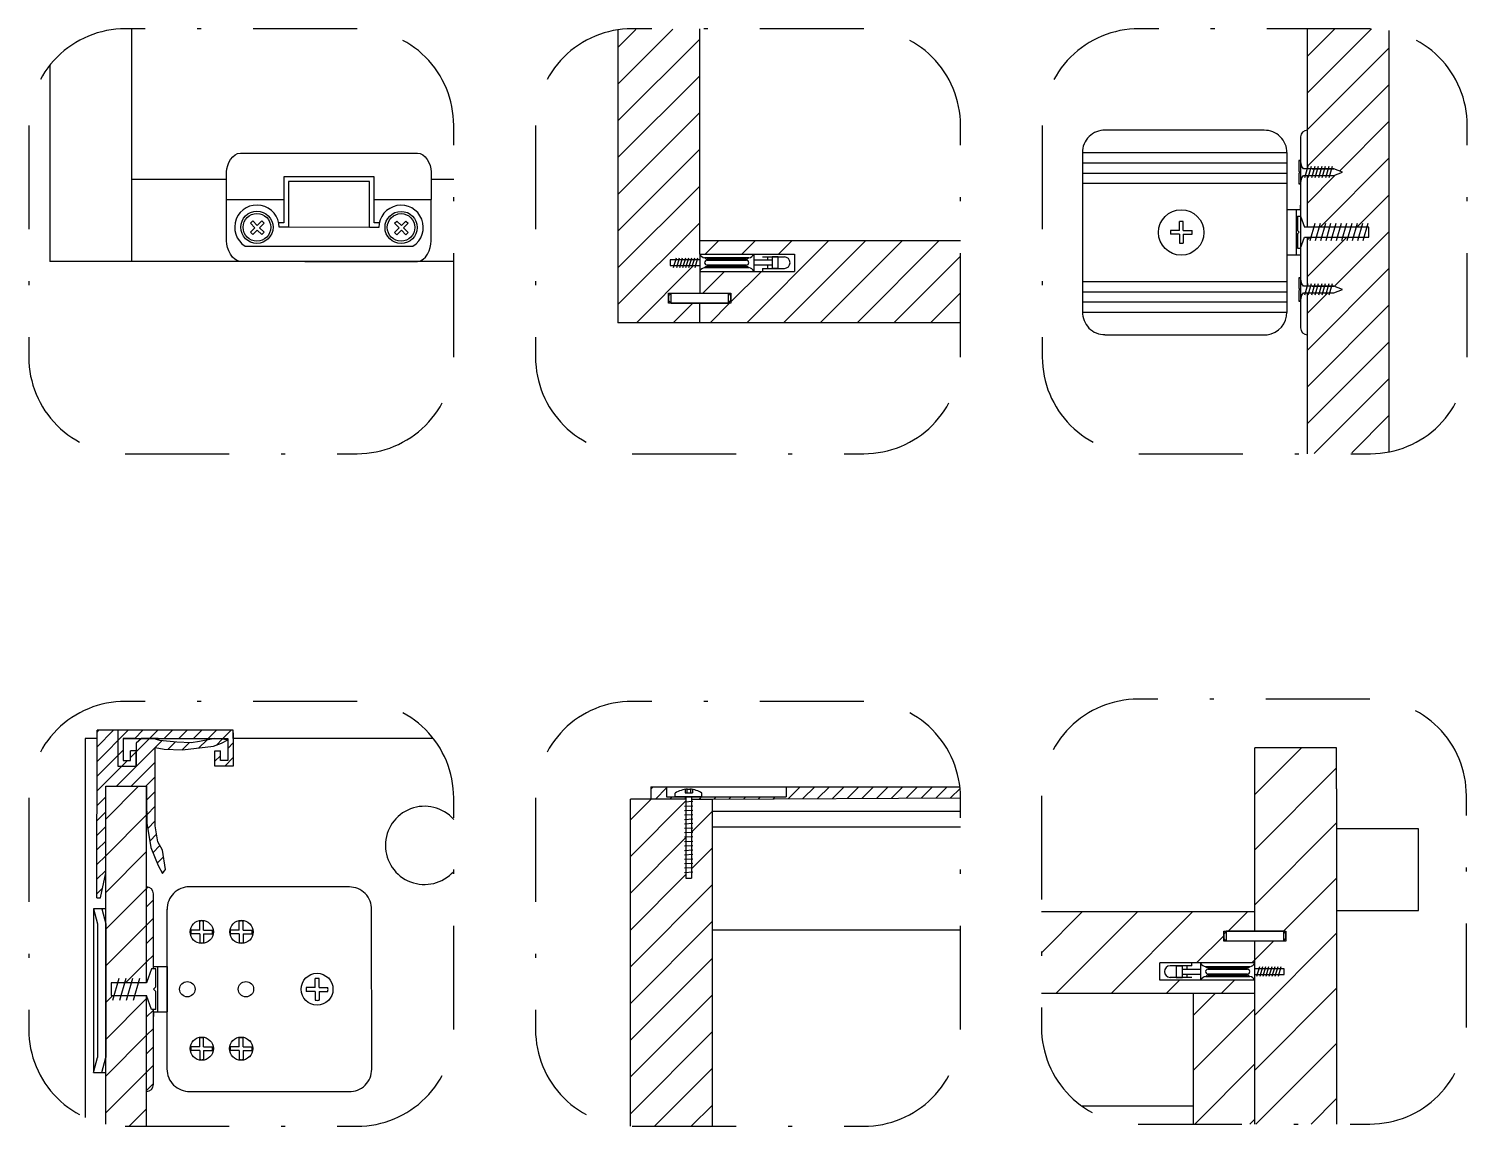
# Model space of a CAD drawing. Header units: millimetres. Extents: x 725 to 2544, y 1197 to 2001.
# Drawn here: x 724.51 to 759.66, y 1801.93 to 1828.75 of the extents above; entities that cross this region are included whole.
import ezdxf

# ---------------------------------------------------------------- set-up
doc = ezdxf.new("R2010")
doc.units = ezdxf.units.MM
doc.linetypes.add('DASHED', pattern=[0.75, 0.5, -0.25])
doc.linetypes.add('TRATTOPUNTO', pattern=[25.4, 12.7, -6.35, 0, -6.35])
for name, color, linetype in [('A-FURN', 1, 'Continuous'), ('A-SECT-FURN', 2, 'Continuous'), ('ARREDI', 1, 'Continuous'), ('ARREDI SEZIONATI', 2, 'Continuous'), ('TRATTEGGIO', 5, 'Continuous'), ('VITI E CERNIERE', 8, 'Continuous')]:
    doc.layers.add(name, color=color, linetype=linetype)
pattern_1 = [(45, (67.7411, 292.3355), (-0.4490128, 0.4490128), [])]

msp = doc.modelspace()

# ---------------------------------------------------------------- hatches: boundary and pattern name
at = {"layer": 'A-SECT-FURN'}
h = msp.add_hatch(dxfattribs=at)
h.set_pattern_fill('ANSI31', color=256, scale=0.2)
h.set_pattern_definition(pattern_1)
h.paths.add_polyline_path([(740.904, 1828.752), (738.904, 1828.726), (738.904, 1821.568), (740.904, 1821.568), (740.904, 1822.048), (740.144, 1822.048), (740.144, 1822.288), (740.904, 1822.288), (740.904, 1822.964), (740.184, 1822.964), (740.184, 1823.105), (740.904, 1823.105), (740.904, 1823.245)])
h.paths.add_polyline_path([(747.276, 1821.568), (747.276, 1823.568), (740.904, 1823.568), (740.904, 1823.245), (743.223, 1823.245), (743.223, 1822.823), (742.439, 1822.823), (740.904, 1822.823), (740.904, 1822.288), (741.664, 1822.288), (741.664, 1822.048), (740.904, 1822.048), (740.904, 1821.568)])
h = msp.add_hatch(dxfattribs=at)
h.set_pattern_fill('ANSI31', color=256, scale=0.2)
h.set_pattern_definition(pattern_1)
edge = h.paths.add_edge_path()
edge.add_arc((757.3, 1826.392), 2.36, 78.9152, 90)
edge.add_line((757.3, 1828.752), (755.754, 1828.752))
edge.add_line((755.754, 1828.752), (755.754, 1825.327))
edge.add_line((755.754, 1825.327), (756.401, 1825.327))
edge.add_line((756.401, 1825.327), (756.61, 1825.247))
edge.add_line((756.61, 1825.247), (756.401, 1825.166))
edge.add_line((756.401, 1825.166), (755.754, 1825.166))
edge.add_line((755.754, 1825.166), (755.754, 1823.904))
edge.add_line((755.754, 1823.904), (757.252, 1823.904))
edge.add_line((757.252, 1823.904), (757.252, 1823.66))
edge.add_line((757.252, 1823.66), (755.754, 1823.66))
edge.add_line((755.754, 1823.66), (755.754, 1822.463))
edge.add_line((755.754, 1822.463), (756.401, 1822.463))
edge.add_line((756.401, 1822.463), (756.61, 1822.383))
edge.add_line((756.61, 1822.383), (756.401, 1822.302))
edge.add_line((756.401, 1822.302), (755.754, 1822.302))
edge.add_line((755.754, 1822.302), (755.754, 1818.367))
edge.add_line((755.754, 1818.367), (757.754, 1818.411))
edge.add_line((757.754, 1818.411), (757.754, 1828.708))
h = msp.add_hatch(dxfattribs=at)
h.set_pattern_fill('ANSI31', color=256, scale=0.3)
h.set_pattern_definition([(45, (-3234.9557, 161.7643), (-0.6735192, 0.6735192), [])])
h.paths.add_polyline_path([(753.708, 1806.695), (754.468, 1806.695), (754.468, 1807.175), (749.256, 1807.175), (749.256, 1805.175), (754.468, 1805.175), (754.468, 1805.498), (752.149, 1805.498), (752.149, 1805.92), (752.933, 1805.92), (754.468, 1805.92), (754.468, 1806.455), (753.708, 1806.455)])
h.paths.add_polyline_path([(756.468, 1810.175), (756.468, 1811.175), (754.468, 1811.175), (754.468, 1806.695), (755.228, 1806.695), (755.228, 1806.455), (754.468, 1806.455), (754.468, 1805.778), (755.188, 1805.778), (755.188, 1805.638), (754.468, 1805.638), (754.468, 1805.498), (754.468, 1801.982), (756.468, 1801.982)])
h = msp.add_hatch(dxfattribs=at)
h.set_pattern_fill('ANSI31', color=256, scale=0.3)
h.set_pattern_definition([(45, (67.7411, 292.3355), (-0.6735192, 0.6735192), [])])
h.paths.add_polyline_path([(754.468, 1805.175), (752.968, 1805.175), (752.968, 1801.982), (754.468, 1801.982)])
at = {"layer": 'ARREDI SEZIONATI'}
h = msp.add_hatch(dxfattribs=at)
h.set_pattern_fill('ANSI31', color=256, scale=0.2)
h.set_pattern_definition([(45, (-2716.7146, -158.207), (-0.44901281, 0.44901281), [])])
edge = h.paths.add_edge_path()
edge.add_line((726.519, 1805.435), (727.386, 1805.435))
edge.add_line((727.386, 1805.435), (727.386, 1810.239))
edge.add_line((727.386, 1810.239), (726.386, 1810.239))
edge.add_line((726.386, 1810.239), (726.386, 1806.88))
edge.add_line((726.386, 1806.88), (726.388, 1806.872))
edge.add_line((726.388, 1806.872), (726.388, 1803.606))
edge.add_line((726.388, 1803.606), (726.388, 1801.978))
edge.add_arc((726.866, 1804.29), 2.36, 258.3045, 270)
edge.add_line((726.866, 1801.929), (727.386, 1801.929))
edge.add_line((727.386, 1801.929), (727.386, 1805.121))
edge.add_line((727.386, 1805.121), (726.519, 1805.121))
edge.add_line((726.519, 1805.121), (726.519, 1805.435))
h = msp.add_hatch(dxfattribs=at)
h.set_pattern_fill('ANSI31', color=256, scale=0.2)
h.set_pattern_definition([(45, (-2791.7351, -3.601), (-0.44901281, 0.44901281), [])])
h.paths.add_polyline_path([(741.208, 1809.926), (740.701, 1809.926), (740.701, 1808.64), (740.701, 1808.242), (740.701, 1807.991), (740.568, 1807.991), (740.568, 1808.235), (740.568, 1808.783), (740.568, 1809.926), (739.208, 1809.926), (739.208, 1801.93, 0.004513), (739.251, 1801.929), (741.208, 1801.929)])
at = {"layer": 'VITI E CERNIERE'}
h = msp.add_hatch(dxfattribs=at)
h.set_pattern_fill('ANSI31', color=256, scale=0.08)
h.set_pattern_definition([(45, (-2716.71458, -158.207), (-0.179605122, 0.179605122), [])])
h.paths.add_polyline_path([(727.595, 1811.187), (727.819, 1811.147), (728.261, 1811.125), (729.019, 1811.219), (729.213, 1811.291), (729.37, 1811.369), (729.055, 1811.406), (728.68, 1811.333), (728.479, 1811.303), (728.127, 1811.32), (727.706, 1811.354), (727.547, 1811.406), (727.262, 1811.406), (727.13, 1811.288), (727.13, 1810.731), (726.68, 1810.731), (726.68, 1811.544), (726.68, 1811.606), (726.175, 1811.606), (726.173, 1807.512), (726.262, 1807.512), (726.386, 1808.123), (726.386, 1810.239), (727.386, 1810.239), (727.386, 1809.935), (727.392, 1809.337), (727.487, 1808.739), (727.665, 1808.298), (727.773, 1808.105), (727.85, 1808.201), (727.775, 1808.68), (727.658, 1808.884), (727.594, 1809.275), (727.599, 1809.863)])
h.paths.add_polyline_path([(729.505, 1811.606), (726.68, 1811.606), (726.68, 1811.544), (726.68, 1810.731), (727.13, 1810.731), (727.13, 1811.105), (726.995, 1811.105), (726.995, 1810.866), (726.815, 1810.866), (726.815, 1811.406), (727.13, 1811.406), (729.37, 1811.406), (729.37, 1810.866), (729.19, 1810.866), (729.19, 1811.105), (729.055, 1811.105), (729.055, 1810.731), (729.505, 1810.731), (729.505, 1811.542)])
h = msp.add_hatch(dxfattribs=at)
h.set_pattern_fill('ANSI31', color=256, scale=0.08)
h.set_pattern_definition([(45, (-2691.9451, -178.17562), (-0.179605122, 0.179605122), [])])
h.paths.add_polyline_path([(740.093, 1810.226), (739.708, 1810.226), (739.708, 1809.926), (740.093, 1809.926), (740.093, 1809.976)])
h.paths.add_polyline_path([(743.019, 1809.976), (740.701, 1809.976), (740.701, 1809.926), (741.208, 1809.926), (747.276, 1809.954, 0.028927), (747.26, 1810.226), (743.019, 1810.226)])
h.paths.add_polyline_path([(740.568, 1809.976), (740.093, 1809.976), (740.093, 1809.926), (740.568, 1809.926)])
h = msp.add_hatch(dxfattribs=at)
h.set_pattern_fill('ANSI31', color=256, scale=0.1)
h.set_pattern_definition([(45, (-2716.7146, -158.207), (-0.224506403, 0.224506403), [])])
h.paths.add_polyline_path([(727.386, 1805.435), (727.507, 1805.778), (727.552, 1805.778), (727.552, 1807.611, 0.414214), (727.386, 1807.778)])
h.paths.add_polyline_path([(727.386, 1802.778, 0.414214), (727.552, 1802.945), (727.552, 1804.778), (727.507, 1804.778), (727.386, 1805.121)])

# ---------------------------------------------------------------- linework, layer by layer
at = {"layer": 'A-FURN'}
for p, q in [((725.023, 1827.866), (725.023, 1823.068)), ((729.342, 1825.068), (727.023, 1825.068)), ((734.891, 1825.068), (734.342, 1825.068)), ((734.891, 1823.068), (725.023, 1823.068)), ((758.468, 1809.2), (756.468, 1809.2)), ((758.468, 1807.2), (758.468, 1809.2)), ((756.468, 1807.2), (758.468, 1807.2)), ((750.241, 1802.424), (752.968, 1802.424))]:
    msp.add_line(p, q, dxfattribs=at)
for points in [[(727.023, 1823.548), (727.023, 1828.752)], [(727.023, 1823.068), (727.023, 1823.548)]]:
    msp.add_lwpolyline(points, dxfattribs=at)
at = {"layer": 'A-SECT-FURN'}
for p, q in [((738.904, 1828.726), (738.904, 1821.568)), ((755.754, 1825.327), (755.754, 1828.752)), ((757.754, 1818.411), (757.754, 1828.708)), ((755.754, 1823.904), (755.754, 1825.166)), ((747.276, 1823.568), (740.904, 1823.568)), ((755.754, 1822.463), (755.754, 1823.66)), ((755.754, 1818.367), (755.754, 1822.302)), ((747.276, 1821.568), (738.904, 1821.568)), ((754.468, 1806.695), (754.468, 1811.175)), ((756.468, 1811.175), (754.468, 1811.175)), ((756.468, 1810.175), (756.468, 1811.175)), ((726.386, 1810.239), (727.386, 1810.239)), ((756.468, 1810.175), (756.468, 1801.982)), ((749.256, 1807.175), (754.468, 1807.175)), ((754.468, 1805.175), (749.256, 1805.175)), ((752.968, 1801.982), (752.968, 1805.175)), ((754.468, 1801.982), (754.468, 1805.498)), ((754.468, 1801.982), (754.468, 1804.875))]:
    msp.add_line(p, q, dxfattribs=at)
for points in [[(740.904, 1823.245), (740.904, 1828.752)], [(740.904, 1821.568), (740.904, 1822.048)]]:
    msp.add_lwpolyline(points, dxfattribs=at)
at = {"layer": 'ARREDI'}
for p, q in [((726.175, 1811.406), (725.886, 1811.406)), ((725.886, 1811.406), (725.886, 1803.706)), ((734.392, 1811.406), (729.505, 1811.406)), ((725.886, 1803.706), (725.886, 1802.143))]:
    msp.add_line(p, q, dxfattribs=at)
msp.add_arc((734.177, 1808.793), 0.955, 41.6491, 318.3509, dxfattribs=at)
msp.add_arc((734.177, 1808.793), 0.955, 41.6491, 318.3509, dxfattribs=at)
at = {"layer": 'ARREDI SEZIONATI'}
for p, q in [((740.904, 1822.823), (740.904, 1822.288)), ((726.386, 1801.979), (726.386, 1810.239)), ((727.386, 1805.435), (727.386, 1810.239)), ((739.208, 1801.93), (739.208, 1809.926)), ((740.568, 1809.926), (739.208, 1809.926)), ((740.701, 1809.926), (741.208, 1809.926)), ((741.208, 1809.926), (741.208, 1801.929)), ((741.208, 1809.926), (741.208, 1807.926)), ((754.468, 1805.92), (754.468, 1806.455)), ((727.386, 1801.929), (727.386, 1805.121)), ((739.251, 1801.929), (741.208, 1801.929))]:
    msp.add_line(p, q, dxfattribs=at)
at = {"layer": 'TRATTEGGIO', "linetype": 'TRATTOPUNTO', "ltscale": 0.2}
for points in [[(726.866, 1818.367), (732.531, 1818.367, 0.414214), (734.891, 1820.727), (734.891, 1826.392, 0.414214), (732.531, 1828.752), (726.866, 1828.752, 0.414214), (724.506, 1826.392), (724.506, 1820.727, 0.414214)], [(739.251, 1818.367), (744.915, 1818.367, 0.414214), (747.276, 1820.727), (747.276, 1826.392, 0.414214), (744.915, 1828.752), (739.251, 1828.752, 0.414214), (736.891, 1826.392), (736.891, 1820.727, 0.414214)], [(751.636, 1818.367), (757.3, 1818.367, 0.414214), (759.66, 1820.727), (759.66, 1826.392, 0.414214), (757.3, 1828.752), (751.636, 1828.752, 0.414214), (749.276, 1826.392), (749.276, 1820.727, 0.414214)], [(726.866, 1801.929), (732.531, 1801.929, 0.414214), (734.891, 1804.29), (734.891, 1809.954, 0.414214), (732.531, 1812.314), (726.866, 1812.314, 0.414214), (724.506, 1809.954), (724.506, 1804.29, 0.414214)], [(739.251, 1801.929), (744.915, 1801.929, 0.414214), (747.276, 1804.29), (747.276, 1809.954, 0.414214), (744.915, 1812.314), (739.251, 1812.314, 0.414214), (736.891, 1809.954), (736.891, 1804.29, 0.414214)], [(751.616, 1801.982), (757.28, 1801.982, 0.414214), (759.64, 1804.343), (759.64, 1810.007, 0.414214), (757.28, 1812.367), (751.616, 1812.367, 0.414214), (749.256, 1810.007), (749.256, 1804.343, 0.414214)]]:
    msp.add_lwpolyline(points, format="xyb", close=True, dxfattribs=at)
at = {"layer": 'VITI E CERNIERE'}
for p, q in [((754.697, 1826.271), (750.79, 1826.275)), ((754.697, 1826.271), (751.554, 1826.275)), ((755.754, 1826.275), (755.754, 1826.275)), ((755.754, 1825.327), (755.754, 1826.275)), ((755.587, 1826.108), (755.587, 1821.442)), ((729.679, 1825.713), (734.006, 1825.713)), ((750.255, 1825.733), (750.258, 1821.825)), ((750.255, 1825.725), (755.255, 1825.725)), ((755.255, 1825.729), (755.253, 1821.821)), ((755.255, 1825.725), (755.253, 1821.821)), ((729.342, 1824.583), (729.342, 1825.257)), ((734.342, 1825.257), (734.342, 1824.583)), ((750.255, 1825.475), (755.255, 1825.475)), ((750.255, 1825.225), (755.255, 1825.225)), ((750.255, 1825.225), (755.255, 1825.225)), ((755.546, 1825.275), (755.574, 1825.247)), ((755.574, 1825.247), (755.546, 1825.218)), ((755.763, 1825.384), (755.683, 1825.109)), ((755.848, 1825.384), (755.768, 1825.109)), ((755.934, 1825.384), (755.854, 1825.109)), ((755.872, 1825.327), (756.401, 1825.327)), ((756.019, 1825.384), (755.939, 1825.109)), ((756.105, 1825.384), (756.025, 1825.109)), ((756.19, 1825.384), (756.11, 1825.109)), ((756.276, 1825.384), (756.196, 1825.109)), ((756.361, 1825.384), (756.281, 1825.109)), ((750.255, 1824.975), (755.255, 1824.975)), ((755.754, 1823.904), (755.754, 1825.166)), ((755.87, 1825.166), (756.401, 1825.166)), ((729.342, 1823.571), (729.342, 1824.583)), ((729.342, 1824.583), (730.739, 1824.583)), ((732.95, 1824.583), (734.342, 1824.583)), ((734.342, 1823.571), (734.342, 1824.583)), ((755.587, 1824.331), (755.254, 1824.331)), ((755.476, 1824.331), (755.476, 1823.22)), ((755.509, 1824.171), (755.587, 1824.171)), ((755.587, 1824.331), (755.587, 1824.442)), ((755.587, 1824.171), (755.682, 1823.904)), ((729.923, 1824.001), (729.979, 1824.056)), ((730.034, 1823.889), (729.923, 1824.001)), ((729.923, 1823.778), (730.034, 1823.889)), ((729.979, 1824.056), (730.09, 1823.945)), ((730.09, 1823.834), (729.979, 1823.723)), ((730.09, 1823.945), (730.201, 1824.056)), ((730.201, 1823.723), (730.09, 1823.834)), ((730.257, 1824.001), (730.145, 1823.889)), ((730.145, 1823.889), (730.257, 1823.778)), ((730.201, 1824.056), (730.257, 1824.001)), ((733.062, 1823.897), (730.626, 1823.9)), ((733.446, 1823.998), (733.501, 1824.053)), ((733.557, 1823.886), (733.446, 1823.998)), ((733.446, 1823.775), (733.557, 1823.886)), ((733.501, 1824.053), (733.613, 1823.942)), ((733.613, 1823.831), (733.501, 1823.72)), ((733.613, 1823.942), (733.724, 1824.053)), ((733.724, 1823.72), (733.613, 1823.831)), ((733.779, 1823.998), (733.668, 1823.886)), ((733.668, 1823.886), (733.779, 1823.775)), ((733.724, 1824.053), (733.779, 1823.998)), ((755.509, 1823.825), (755.552, 1823.782)), ((755.933, 1823.99), (755.812, 1823.573)), ((756.063, 1823.99), (755.941, 1823.573)), ((756.193, 1823.99), (756.071, 1823.573)), ((756.322, 1823.99), (756.201, 1823.573)), ((756.452, 1823.99), (756.331, 1823.573)), ((756.582, 1823.99), (756.461, 1823.573)), ((756.712, 1823.99), (756.59, 1823.573)), ((756.842, 1823.99), (756.72, 1823.573)), ((756.971, 1823.99), (756.85, 1823.573)), ((757.101, 1823.99), (756.98, 1823.573)), ((757.231, 1823.99), (757.11, 1823.573)), ((757.252, 1823.66), (757.252, 1823.904)), ((729.979, 1823.723), (729.923, 1823.778)), ((730.257, 1823.778), (730.201, 1823.723)), ((733.501, 1823.72), (733.446, 1823.775)), ((733.779, 1823.775), (733.724, 1823.72)), ((755.552, 1823.782), (755.509, 1823.738)), ((755.587, 1823.392), (755.682, 1823.66)), ((755.754, 1822.463), (755.754, 1823.66)), ((729.793, 1823.439), (733.895, 1823.439)), ((740.184, 1823.105), (740.184, 1822.964)), ((740.266, 1822.915), (740.336, 1823.155)), ((740.341, 1822.915), (740.411, 1823.155)), ((740.416, 1822.915), (740.485, 1823.155)), ((740.49, 1822.915), (740.56, 1823.155)), ((740.565, 1822.915), (740.635, 1823.155)), ((740.64, 1822.915), (740.709, 1823.155)), ((740.714, 1822.915), (740.784, 1823.155)), ((740.789, 1822.915), (740.859, 1823.155)), ((740.904, 1823.245), (740.904, 1822.825)), ((740.904, 1823.245), (743.223, 1823.245)), ((742.104, 1823.155), (741.024, 1823.155)), ((742.044, 1823.125), (741.084, 1823.125)), ((742.224, 1823.245), (742.224, 1822.825)), ((742.439, 1823.175), (742.972, 1823.175)), ((742.556, 1823.175), (742.556, 1823.095)), ((742.824, 1823.175), (742.674, 1823.175)), ((742.674, 1823.175), (742.674, 1822.895)), ((742.824, 1822.895), (742.824, 1823.175)), ((743.223, 1823.245), (743.223, 1822.823)), ((755.587, 1823.22), (755.254, 1823.22)), ((755.509, 1823.392), (755.587, 1823.392)), ((755.587, 1823.22), (755.587, 1823.108)), ((731.253, 1823.068), (729.679, 1823.068)), ((731.253, 1823.068), (732.432, 1823.068)), ((732.432, 1823.068), (734.006, 1823.068)), ((740.904, 1822.823), (742.439, 1822.823)), ((741.024, 1823.035), (741.024, 1823.035)), ((741.024, 1822.915), (742.104, 1822.915)), ((741.024, 1822.915), (741.024, 1822.915)), ((741.084, 1823.095), (742.044, 1823.095)), ((742.044, 1822.975), (741.084, 1822.975)), ((742.044, 1822.945), (741.084, 1822.945)), ((742.104, 1823.035), (742.104, 1823.035)), ((742.104, 1822.915), (742.104, 1822.915)), ((742.674, 1823.095), (742.224, 1823.095)), ((742.674, 1822.975), (742.224, 1822.975)), ((742.439, 1822.895), (742.439, 1822.823)), ((742.439, 1822.895), (742.972, 1822.895)), ((742.439, 1822.823), (743.223, 1822.823)), ((742.556, 1822.975), (742.556, 1822.895)), ((742.824, 1822.895), (742.674, 1822.895)), ((750.255, 1822.575), (755.255, 1822.575)), ((755.546, 1822.411), (755.574, 1822.383)), ((755.763, 1822.52), (755.683, 1822.245)), ((755.848, 1822.52), (755.768, 1822.245)), ((755.934, 1822.52), (755.854, 1822.245)), ((755.872, 1822.463), (756.401, 1822.463)), ((756.019, 1822.52), (755.939, 1822.245)), ((756.105, 1822.52), (756.025, 1822.245)), ((756.19, 1822.52), (756.11, 1822.245)), ((756.276, 1822.52), (756.196, 1822.245)), ((756.361, 1822.52), (756.281, 1822.245)), ((740.204, 1822.288), (740.144, 1822.228)), ((740.144, 1822.228), (740.144, 1822.108)), ((740.204, 1822.048), (740.144, 1822.108)), ((740.204, 1822.048), (740.204, 1822.288)), ((740.204, 1822.288), (741.604, 1822.288)), ((740.204, 1822.048), (741.604, 1822.048)), ((741.604, 1822.288), (741.664, 1822.228)), ((741.604, 1822.048), (741.604, 1822.288)), ((741.604, 1822.048), (741.664, 1822.108)), ((741.664, 1822.108), (741.664, 1822.228)), ((750.255, 1822.325), (755.255, 1822.325)), ((750.255, 1822.075), (755.255, 1822.075)), ((750.255, 1822.075), (755.255, 1822.075)), ((755.574, 1822.383), (755.546, 1822.354)), ((755.754, 1821.275), (755.754, 1822.302)), ((755.87, 1822.302), (756.401, 1822.302)), ((750.255, 1821.825), (755.255, 1821.825)), ((750.8, 1821.275), (754.772, 1821.275)), ((755.754, 1821.275), (755.754, 1821.275)), ((726.173, 1807.512), (726.175, 1811.606)), ((729.505, 1811.606), (726.175, 1811.606)), ((726.68, 1811.606), (726.68, 1810.731)), ((726.68, 1811.606), (726.68, 1810.731)), ((726.68, 1811.544), (726.68, 1810.731)), ((729.505, 1811.406), (729.505, 1811.606)), ((729.505, 1811.542), (729.505, 1810.73)), ((726.815, 1811.406), (729.37, 1811.406)), ((727.13, 1811.406), (726.815, 1811.406)), ((726.815, 1811.406), (726.815, 1810.866)), ((727.262, 1811.406), (727.13, 1811.288)), ((727.13, 1811.288), (727.13, 1810.731)), ((727.666, 1811.406), (727.262, 1811.406)), ((727.706, 1811.354), (727.547, 1811.406)), ((727.599, 1809.863), (727.595, 1811.187)), ((727.595, 1811.187), (727.819, 1811.147)), ((728.127, 1811.32), (727.706, 1811.354)), ((727.819, 1811.147), (728.261, 1811.125)), ((728.479, 1811.303), (728.127, 1811.32)), ((728.261, 1811.125), (729.019, 1811.219)), ((728.68, 1811.333), (728.479, 1811.303)), ((729.055, 1811.406), (728.68, 1811.333)), ((729.019, 1811.219), (729.213, 1811.291)), ((729.37, 1811.369), (729.055, 1811.406)), ((729.055, 1811.406), (729.37, 1811.406)), ((729.213, 1811.291), (729.37, 1811.369)), ((729.37, 1811.406), (729.37, 1810.866)), ((726.815, 1810.866), (726.995, 1810.866)), ((726.995, 1810.866), (726.995, 1811.105)), ((727.13, 1811.105), (726.995, 1811.105)), ((727.13, 1810.731), (727.13, 1811.105)), ((727.13, 1810.731), (727.13, 1811.105)), ((729.055, 1810.731), (729.055, 1811.105)), ((729.055, 1811.105), (729.19, 1811.105)), ((729.19, 1810.866), (729.19, 1811.105)), ((729.37, 1810.866), (729.19, 1810.866)), ((726.68, 1810.731), (727.13, 1810.731)), ((726.68, 1810.731), (727.13, 1810.731)), ((726.68, 1810.731), (727.13, 1810.731)), ((729.505, 1810.731), (729.055, 1810.731)), ((726.386, 1808.123), (726.386, 1810.239)), ((726.386, 1810.239), (727.386, 1810.239)), ((727.386, 1810.239), (727.386, 1809.935)), ((739.708, 1810.226), (747.26, 1810.226)), ((739.708, 1810.226), (739.708, 1809.926)), ((740.093, 1810.226), (740.093, 1809.976)), ((743.019, 1810.226), (743.019, 1809.976)), ((727.386, 1809.935), (727.392, 1809.337)), ((727.594, 1809.275), (727.599, 1809.863)), ((740.093, 1809.976), (743.019, 1809.976)), ((740.958, 1809.976), (740.305, 1809.976)), ((740.735, 1809.863), (740.534, 1809.852)), ((740.735, 1809.755), (740.534, 1809.745)), ((740.568, 1809.976), (740.568, 1808.64)), ((740.701, 1809.976), (740.701, 1808.64)), ((741.208, 1809.926), (747.276, 1809.954)), ((740.735, 1809.647), (740.534, 1809.637)), ((740.735, 1809.539), (740.534, 1809.529)), ((740.735, 1809.431), (740.534, 1809.421)), ((740.735, 1809.431), (740.534, 1809.421)), ((747.276, 1809.625), (741.208, 1809.625)), ((727.392, 1809.337), (727.487, 1808.739)), ((727.658, 1808.884), (727.594, 1809.275)), ((740.735, 1809.324), (740.534, 1809.313)), ((740.735, 1809.216), (740.534, 1809.205)), ((740.735, 1809.108), (740.534, 1809.098)), ((741.208, 1809.25), (747.276, 1809.25)), ((727.487, 1808.739), (727.665, 1808.298)), ((727.775, 1808.68), (727.658, 1808.884)), ((740.735, 1809), (740.534, 1808.99)), ((740.735, 1808.892), (740.534, 1808.882)), ((740.735, 1808.785), (740.534, 1808.774)), ((740.568, 1808.783), (740.568, 1808.235)), ((740.701, 1808.783), (740.701, 1808.242)), ((727.85, 1808.201), (727.775, 1808.68)), ((740.735, 1808.675), (740.534, 1808.664)), ((740.735, 1808.567), (740.534, 1808.557)), ((740.735, 1808.459), (740.534, 1808.449)), ((740.735, 1808.351), (740.534, 1808.341)), ((726.262, 1807.512), (726.386, 1808.123)), ((727.665, 1808.298), (727.773, 1808.105)), ((727.773, 1808.105), (727.85, 1808.201)), ((740.735, 1808.244), (740.534, 1808.233)), ((740.735, 1808.244), (740.534, 1808.233)), ((740.735, 1808.136), (740.534, 1808.125)), ((740.568, 1808.235), (740.568, 1807.991)), ((740.568, 1807.991), (740.701, 1807.991)), ((740.701, 1808.242), (740.701, 1807.991)), ((727.386, 1807.778), (727.386, 1807.778)), ((732.343, 1807.778), (728.368, 1807.778)), ((726.173, 1807.512), (726.262, 1807.512)), ((727.552, 1805.778), (727.552, 1807.611)), ((726.388, 1807.239), (726.09, 1807.239)), ((726.09, 1807.239), (726.188, 1806.872)), ((726.09, 1807.239), (726.09, 1803.239)), ((726.29, 1807.239), (726.388, 1806.872)), ((727.885, 1803.325), (727.887, 1807.231)), ((727.885, 1803.321), (727.887, 1807.231)), ((732.888, 1803.317), (732.886, 1807.228)), ((726.188, 1806.872), (726.188, 1803.606)), ((726.388, 1806.872), (726.388, 1803.606)), ((726.388, 1806.872), (726.388, 1803.606)), ((741.208, 1806.726), (747.276, 1806.726)), ((753.768, 1806.695), (753.708, 1806.635)), ((753.708, 1806.635), (753.708, 1806.515)), ((753.768, 1806.695), (753.768, 1806.455)), ((755.168, 1806.695), (753.768, 1806.695)), ((755.168, 1806.695), (755.228, 1806.635)), ((755.168, 1806.695), (755.168, 1806.455)), ((755.228, 1806.515), (755.228, 1806.635)), ((753.768, 1806.455), (753.708, 1806.515)), ((755.168, 1806.455), (753.768, 1806.455)), ((755.168, 1806.455), (755.228, 1806.515)), ((727.552, 1805.834), (727.552, 1805.945)), ((752.933, 1805.92), (752.149, 1805.92)), ((752.149, 1805.498), (752.149, 1805.92)), ((752.933, 1805.848), (752.933, 1805.92)), ((754.468, 1805.92), (752.933, 1805.92)), ((753.148, 1805.498), (753.148, 1805.918)), ((754.468, 1805.498), (754.468, 1805.918)), ((726.563, 1805.01), (726.719, 1805.546)), ((726.73, 1805.01), (726.886, 1805.546)), ((726.897, 1805.01), (727.052, 1805.546)), ((727.063, 1805.01), (727.219, 1805.546)), ((727.507, 1805.778), (727.386, 1805.435)), ((727.608, 1805.778), (727.507, 1805.778)), ((727.552, 1805.834), (727.886, 1805.834)), ((727.663, 1804.723), (727.663, 1805.834)), ((727.886, 1805.834), (727.886, 1804.723)), ((752.933, 1805.848), (752.4, 1805.848)), ((752.933, 1805.568), (752.4, 1805.568)), ((752.548, 1805.848), (752.548, 1805.568)), ((752.548, 1805.848), (752.698, 1805.848)), ((752.548, 1805.568), (752.698, 1805.568)), ((752.698, 1805.568), (752.698, 1805.848)), ((752.698, 1805.768), (753.148, 1805.768)), ((752.698, 1805.648), (753.148, 1805.648)), ((752.816, 1805.768), (752.816, 1805.848)), ((752.816, 1805.568), (752.816, 1805.648)), ((754.348, 1805.828), (753.268, 1805.828)), ((753.268, 1805.828), (753.268, 1805.828)), ((753.268, 1805.708), (753.268, 1805.708)), ((753.268, 1805.588), (754.348, 1805.588)), ((753.328, 1805.798), (754.288, 1805.798)), ((753.328, 1805.768), (754.288, 1805.768)), ((754.288, 1805.648), (753.328, 1805.648)), ((753.328, 1805.618), (754.288, 1805.618)), ((754.348, 1805.828), (754.348, 1805.828)), ((754.348, 1805.708), (754.348, 1805.708)), ((754.583, 1805.828), (754.514, 1805.588)), ((754.658, 1805.828), (754.588, 1805.588)), ((754.733, 1805.828), (754.663, 1805.588)), ((754.807, 1805.828), (754.737, 1805.588)), ((754.882, 1805.828), (754.812, 1805.588)), ((754.956, 1805.828), (754.887, 1805.588)), ((755.031, 1805.828), (754.961, 1805.588)), ((755.106, 1805.828), (755.036, 1805.588)), ((755.188, 1805.638), (755.188, 1805.778)), ((726.519, 1805.435), (726.519, 1805.121)), ((727.552, 1805.278), (727.608, 1805.334)), ((727.608, 1805.223), (727.552, 1805.278)), ((754.468, 1805.498), (752.149, 1805.498)), ((727.507, 1804.778), (727.386, 1805.121)), ((727.608, 1804.778), (727.507, 1804.778)), ((727.552, 1802.945), (727.552, 1804.778)), ((727.552, 1804.723), (727.886, 1804.723)), ((727.552, 1804.723), (727.552, 1804.611)), ((726.09, 1803.239), (726.188, 1803.606)), ((726.29, 1803.239), (726.388, 1803.606)), ((726.09, 1803.239), (726.388, 1803.239)), ((727.386, 1802.778), (727.386, 1802.778)), ((728.443, 1802.778), (732.353, 1802.775))]:
    msp.add_line(p, q, dxfattribs=at)
at = {"layer": 'VITI E CERNIERE', "linetype": 'Continuous'}
for p, q in [((752.626, 1823.824), (752.41, 1823.824)), ((752.626, 1823.824), (752.626, 1824.041)), ((752.722, 1823.824), (752.722, 1824.041)), ((752.722, 1823.824), (752.938, 1823.824)), ((752.626, 1823.729), (752.41, 1823.729)), ((752.626, 1823.729), (752.626, 1823.513)), ((752.722, 1823.729), (752.938, 1823.729)), ((752.722, 1823.729), (752.722, 1823.513)), ((740.604, 1810.167), (740.665, 1810.167)), ((740.305, 1809.976), (740.305, 1810.069)), ((740.958, 1809.976), (740.958, 1810.069)), ((728.684, 1806.725), (728.684, 1806.941)), ((728.779, 1806.725), (728.779, 1806.941)), ((729.651, 1806.725), (729.651, 1806.941)), ((729.746, 1806.725), (729.746, 1806.941)), ((728.684, 1806.725), (728.467, 1806.725)), ((728.684, 1806.63), (728.467, 1806.63)), ((728.684, 1806.63), (728.684, 1806.414)), ((728.779, 1806.725), (728.995, 1806.725)), ((728.779, 1806.63), (728.995, 1806.63)), ((728.779, 1806.63), (728.779, 1806.414)), ((729.651, 1806.725), (729.435, 1806.725)), ((729.651, 1806.63), (729.435, 1806.63)), ((729.651, 1806.63), (729.651, 1806.414)), ((729.746, 1806.725), (729.962, 1806.725)), ((729.746, 1806.63), (729.962, 1806.63)), ((729.746, 1806.63), (729.746, 1806.414)), ((731.504, 1805.32), (731.504, 1805.536)), ((731.6, 1805.32), (731.6, 1805.536)), ((731.504, 1805.32), (731.288, 1805.32)), ((731.504, 1805.225), (731.288, 1805.225)), ((731.504, 1805.225), (731.504, 1805.009)), ((731.6, 1805.32), (731.816, 1805.32)), ((731.6, 1805.225), (731.816, 1805.225)), ((731.6, 1805.225), (731.6, 1805.009)), ((728.684, 1803.871), (728.467, 1803.871)), ((728.684, 1803.776), (728.467, 1803.776)), ((728.684, 1803.871), (728.684, 1804.087)), ((728.684, 1803.776), (728.684, 1803.56)), ((728.779, 1803.871), (728.779, 1804.087)), ((728.779, 1803.871), (728.995, 1803.871)), ((728.779, 1803.776), (728.995, 1803.776)), ((728.779, 1803.776), (728.779, 1803.56)), ((729.647, 1803.871), (729.431, 1803.871)), ((729.647, 1803.776), (729.431, 1803.776)), ((729.647, 1803.871), (729.647, 1804.087)), ((729.647, 1803.776), (729.647, 1803.56)), ((729.743, 1803.871), (729.743, 1804.087)), ((729.743, 1803.871), (729.959, 1803.871)), ((729.743, 1803.776), (729.959, 1803.776)), ((729.743, 1803.776), (729.743, 1803.56))]:
    msp.add_line(p, q, dxfattribs=at)
at = {"layer": 'VITI E CERNIERE', "linetype": 'DASHED'}
for p, q in [((740.544, 1810.162), (740.544, 1810.077)), ((740.59, 1810.166), (740.59, 1810.077)), ((740.681, 1810.166), (740.681, 1810.077)), ((740.727, 1810.162), (740.727, 1810.077)), ((740.544, 1810.077), (740.727, 1810.077))]:
    msp.add_line(p, q, dxfattribs=at)
at = {"layer": 'VITI E CERNIERE'}
for points in [[(755.587, 1825.532), (755.546, 1825.532), (755.546, 1825.275)], [(755.546, 1825.218), (755.546, 1824.962), (755.587, 1824.962), (755.618, 1825.109), (755.66, 1825.166), (756.401, 1825.166)], [(756.401, 1825.327), (755.66, 1825.327), (755.618, 1825.384), (755.587, 1825.532)], [(756.401, 1825.166), (756.61, 1825.247), (756.401, 1825.327)], [(733.062, 1824.01), (732.95, 1824.01), (732.95, 1825.133), (730.739, 1825.133), (730.739, 1824.013), (730.626, 1824.013)], [(733.062, 1823.897), (732.837, 1823.897), (732.837, 1825.021), (730.851, 1825.021), (730.851, 1823.9), (730.626, 1823.9)], [(755.509, 1824.171), (755.509, 1823.825)], [(757.252, 1823.904), (755.682, 1823.904)], [(756.557, 1823.904), (756.557, 1823.904)], [(755.509, 1823.738), (755.509, 1823.392)], [(755.682, 1823.66), (757.252, 1823.66)], [(740.904, 1823.105), (740.184, 1823.105)], [(740.184, 1822.964), (740.904, 1822.964)], [(755.587, 1822.668), (755.546, 1822.668), (755.546, 1822.411)], [(756.401, 1822.463), (755.66, 1822.463), (755.618, 1822.52), (755.587, 1822.668)], [(756.401, 1822.302), (756.61, 1822.383), (756.401, 1822.463)], [(755.546, 1822.354), (755.546, 1822.098), (755.587, 1822.098), (755.618, 1822.245), (755.66, 1822.302), (756.401, 1822.302)], [(727.608, 1805.334), (727.608, 1805.778)], [(755.188, 1805.778), (754.468, 1805.778)], [(754.468, 1805.638), (755.188, 1805.638)], [(727.386, 1805.435), (726.519, 1805.435)], [(727.608, 1804.778), (727.608, 1805.223)], [(726.519, 1805.121), (727.386, 1805.121)]]:
    msp.add_lwpolyline(points, dxfattribs=at)
for points in [[(741.664, 1822.048), (740.144, 1822.048), (740.144, 1822.288), (741.664, 1822.288)], [(753.708, 1806.695), (755.228, 1806.695), (755.228, 1806.455), (753.708, 1806.455)]]:
    msp.add_lwpolyline(points, close=True, dxfattribs=at)
for centre, radius in [((730.082, 1823.9), 0.393), ((730.082, 1823.9), 0.337), ((733.605, 1823.897), 0.393), ((733.605, 1823.897), 0.337), ((752.671, 1823.775), 0.556), ((728.733, 1806.678), 0.284), ((729.704, 1806.678), 0.284), ((731.553, 1805.278), 0.388), ((728.381, 1805.278), 0.188), ((729.814, 1805.278), 0.188), ((728.733, 1803.825), 0.284), ((729.695, 1803.825), 0.284), ((729.696, 1803.825), 0.284)]:
    msp.add_circle(centre, radius, dxfattribs=at)
for centre, radius, start, end in [((750.801, 1825.729), 0.546, 88.8013, 180.3988), ((754.709, 1825.725), 0.546, 359.6012, 91.1987), ((755.754, 1826.108), 0.167, 90, 180), ((730.082, 1823.9), 0.544, 359.981, 237.9517), ((733.605, 1823.897), 0.543, 302.3724, 180), ((741.046, 1823.308), 0.155, 204.283, 261.9772), ((741.084, 1823.185), 0.06, 210, 270), ((742.044, 1823.185), 0.06, 270, 330), ((742.082, 1823.308), 0.155, 278.0228, 335.717), ((742.972, 1823.035), 0.14, 270, 90), ((741.046, 1822.761), 0.155, 98.0228, 155.717), ((741.084, 1823.035), 0.06, 90, 180), ((741.084, 1823.035), 0.06, 180, 270), ((741.084, 1822.885), 0.06, 90, 150), ((742.044, 1823.035), 0.06, 0, 90), ((742.044, 1823.035), 0.06, 270, 0), ((742.044, 1822.885), 0.06, 30, 90), ((742.082, 1822.761), 0.155, 24.283, 81.9772), ((750.804, 1821.822), 0.546, 178.8013, 270.3988), ((754.706, 1821.818), 0.546, 276.8645, 1.1987), ((755.754, 1821.442), 0.167, 180, 270), ((727.386, 1807.611), 0.167, 0, 90), ((728.434, 1807.235), 0.547, 89.6012, 181.1987), ((732.339, 1807.231), 0.547, 358.8013, 90.3988), ((753.29, 1805.982), 0.155, 204.283, 261.9772), ((754.326, 1805.982), 0.155, 278.0228, 335.717), ((752.4, 1805.708), 0.14, 90, 270), ((753.29, 1805.434), 0.155, 98.0228, 155.717), ((753.328, 1805.708), 0.06, 90, 180), ((753.328, 1805.708), 0.06, 180, 270), ((753.328, 1805.858), 0.06, 210, 270), ((753.328, 1805.558), 0.06, 90, 150), ((754.288, 1805.858), 0.06, 270, 330), ((754.288, 1805.708), 0.06, 0, 90), ((754.288, 1805.708), 0.06, 270, 0), ((754.288, 1805.558), 0.06, 30, 90), ((754.326, 1805.434), 0.155, 24.283, 81.9772), ((728.431, 1803.325), 0.547, 179.6012, 271.1987), ((732.341, 1803.321), 0.547, 268.8013, 0.3988), ((727.386, 1802.945), 0.167, 270, 0)]:
    msp.add_arc(centre, radius, start, end, dxfattribs=at)
at = {"layer": 'VITI E CERNIERE', "linetype": 'Continuous'}
for centre, radius, start, end in [((752.674, 1823.777), 0.268, 169.7597, 190.2403), ((752.674, 1823.777), 0.268, 79.7597, 100.2403), ((752.674, 1823.777), 0.268, 349.7597, 10.2403), ((752.674, 1823.777), 0.268, 259.7597, 280.2403), ((740.635, 1809.57), 0.598, 92.9028, 123.3985), ((740.643, 1809.616), 0.551, 55.237, 87.7461), ((728.731, 1806.678), 0.268, 79.7597, 100.2403), ((729.699, 1806.678), 0.268, 79.7597, 100.2403), ((728.731, 1806.678), 0.268, 169.7597, 190.2403), ((728.731, 1806.678), 0.268, 349.7597, 10.2403), ((729.699, 1806.678), 0.268, 169.7597, 190.2403), ((729.699, 1806.678), 0.268, 349.7597, 10.2403), ((728.731, 1806.678), 0.268, 259.7597, 280.2403), ((729.699, 1806.678), 0.268, 259.7597, 280.2403), ((731.552, 1805.273), 0.268, 79.7597, 100.2403), ((731.552, 1805.273), 0.268, 169.7597, 190.2403), ((731.552, 1805.273), 0.268, 349.7597, 10.2403), ((731.552, 1805.273), 0.268, 259.7597, 280.2403), ((728.731, 1803.823), 0.268, 169.7597, 190.2403), ((728.731, 1803.823), 0.268, 79.7597, 100.2403), ((728.731, 1803.823), 0.268, 349.7597, 10.2403), ((729.695, 1803.823), 0.268, 169.7597, 190.2403), ((729.695, 1803.823), 0.268, 79.7597, 100.2403), ((729.695, 1803.823), 0.268, 349.7597, 10.2403), ((728.731, 1803.823), 0.268, 259.7597, 280.2403), ((729.695, 1803.823), 0.268, 259.7597, 280.2403)]:
    msp.add_arc(centre, radius, start, end, dxfattribs=at)
at = {"layer": 'VITI E CERNIERE'}
for points in [[(729.342, 1825.257), (729.342, 1825.446), (729.49, 1825.713), (729.679, 1825.713)], [(734.006, 1825.713), (734.195, 1825.713), (734.342, 1825.446), (734.342, 1825.257)], [(729.679, 1823.068), (729.477, 1823.068), (729.342, 1823.369), (729.342, 1823.571)], [(734.006, 1823.068), (734.208, 1823.068), (734.342, 1823.369), (734.342, 1823.571)]]:
    msp.add_open_spline(points, degree=3, dxfattribs=at)

doc.saveas('drawing.dxf')
